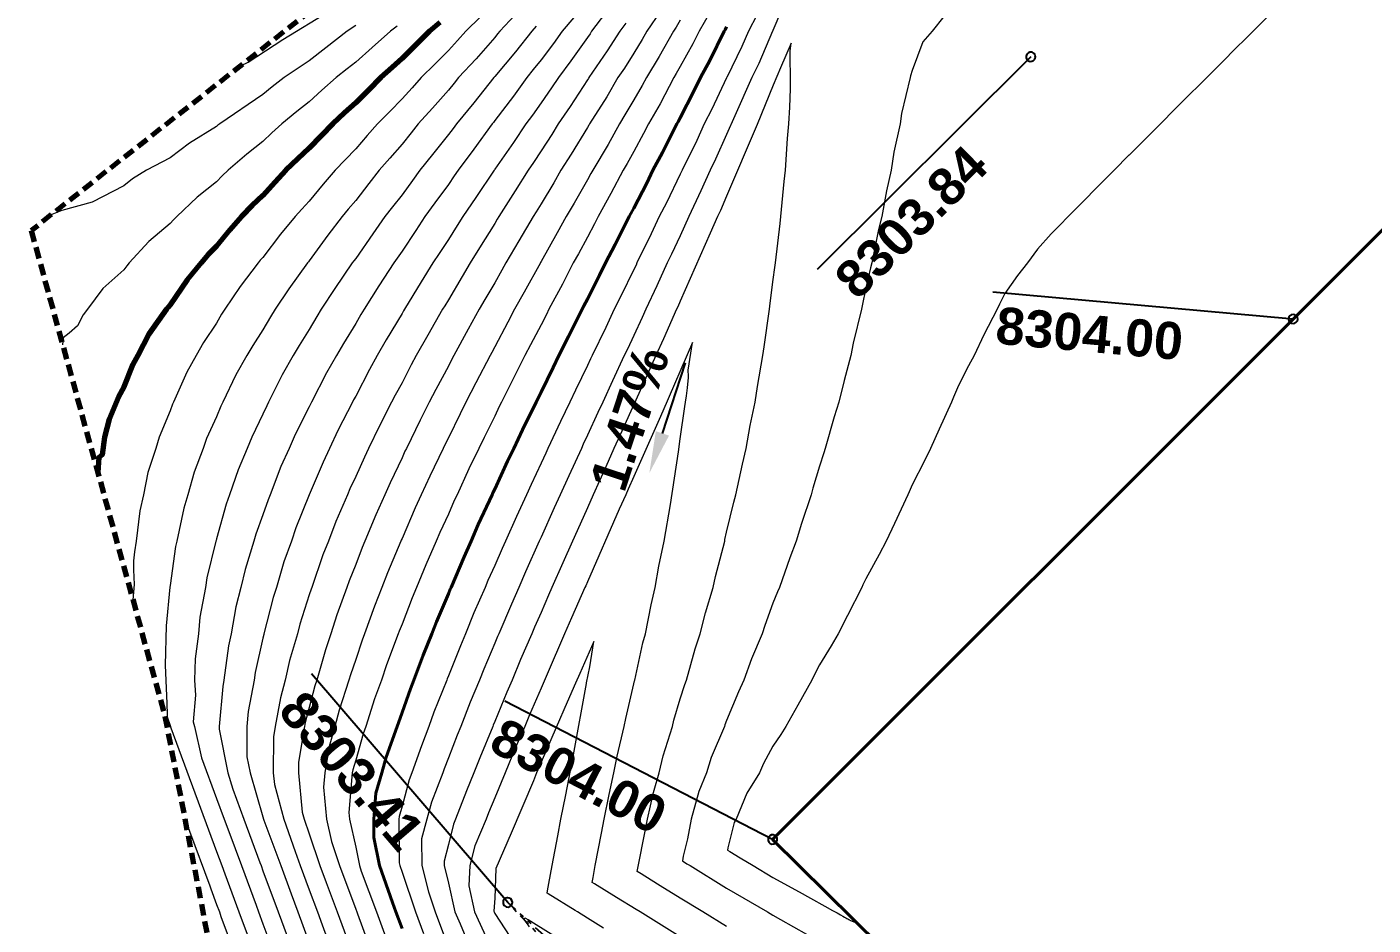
# Model space of a CAD drawing. Extents: x 2799052 to 2815686, y 1319509 to 1336143.
# Drawn here: x 2807387.8 to 2807416.84, y 1327845.36 to 1327864.73 of the extents above; entities that cross this region are included whole.
import ezdxf

# ---------------------------------------------------------------- set-up
doc = ezdxf.new("R2010")
doc.units = 0
doc.header["$LTSCALE"] = 0.5
doc.header["$MEASUREMENT"] = 0
doc.linetypes.add('DASHED', pattern=[0.75, 0.5, -0.25])
doc.linetypes.add('DIVIDE', pattern=[1.25, 0.5, -0.25, 0, -0.25, 0, -0.25])
doc.layers.add('C-Road-Asph-Hach-Bdry', color=64, linetype='Continuous', lineweight=25, plot=False)
for name, color, linetype, lineweight in [('C-TOPO-BDRY', 5, 'DASHED', 70), ('C-Topo-Cont-10th', 8, 'Continuous', 13), ('C-TOPO-CONT-1FT', 7, 'Continuous', 40), ('C-TOPO-CONT-5FT', 6, 'Continuous', 70), ('C-Topo-Ridg', 160, 'DIVIDE', 25), ('C-TOPO-SLOP', 1, 'Continuous', 25), ('C-TOPO-SPOT', 2, 'Continuous', 25)]:
    doc.layers.add(name, color=color, linetype=linetype, lineweight=lineweight)
doc.layers.add('C-TOPO-USER', color=40, linetype='Continuous')
doc.styles.add('Swiss 721 BT', font='swissb.ttf', dxfattribs={"height": 2})

msp = doc.modelspace()

# ---------------------------------------------------------------- linework, layer by layer
at = {"color": 0, "linetype": 'ByBlock'}
for centre, start, end in [((2807409.455, 1327864.091, 8303.84), 148.354, 328.354), ((2807409.455, 1327864.091, 8303.84), 328.354, 148.354), ((2807415.112, 1327858.434, 8304), 314.9885, 134.9885), ((2807415.112, 1327858.434, 8304), 134.9885, 314.9885), ((2807403.887, 1327847.208, 8304), 81.7391, 261.7391), ((2807403.887, 1327847.208, 8304), 261.7391, 81.7391), ((2807398.174, 1327845.85, 8303.413), 71.7473, 251.7473), ((2807398.174, 1327845.85, 8303.413), 251.7473, 71.7473)]:
    msp.add_arc(centre, 0.1, start, end, dxfattribs=at)
at = {"layer": 'C-Road-Asph-Hach-Bdry'}
msp.add_circle((2807368.688, 1327825.522), 8317.007, dxfattribs=at)
at = {"layer": 'C-TOPO-BDRY'}
for p, q in [((2807398.644, 1327868.803, 8305.199), (2807387.895, 1327860.342, 8305.199)), ((2807387.895, 1327860.342, 8305.199), (2807390.78, 1327849.865, 8305.199)), ((2807390.78, 1327849.865, 8305.199), (2807393.751, 1327834.56, 8305.199))]:
    msp.add_line(p, q, dxfattribs=at)
at = {"layer": 'C-Topo-Cont-10th'}
for points, elevation in [([(2807404.621, 1327866.37), (2807403.895, 1327864.66), (2807403.89, 1327864.649), (2807403.887, 1327864.644), (2807403.59, 1327863.949), (2807403.44, 1327863.644), (2807403.069, 1327862.818), (2807402.895, 1327862.414), (2807402.655, 1327861.883), (2807402.537, 1327861.644), (2807402.341, 1327861.197), (2807402.079, 1327860.644), (2807401.895, 1327860.232), (2807401.708, 1327859.831), (2807401.616, 1327859.644), (2807401.391, 1327859.148), (2807401.151, 1327858.644), (2807401.073, 1327858.466), (2807400.895, 1327858.081), (2807400.755, 1327857.784), (2807400.687, 1327857.644), (2807400.437, 1327857.102), (2807400.222, 1327856.644), (2807400.12, 1327856.419), (2807399.895, 1327855.927), (2807399.804, 1327855.734), (2807399.762, 1327855.644), (2807399.489, 1327855.05), (2807399.303, 1327854.644), (2807399.176, 1327854.363), (2807398.895, 1327853.732), (2807398.867, 1327853.671), (2807398.855, 1327853.644), (2807398.557, 1327852.981), (2807398.411, 1327852.644), (2807398.253, 1327852.286), (2807397.981, 1327851.644), (2807397.955, 1327851.583), (2807397.895, 1327851.439), (2807397.657, 1327850.881), (2807397.563, 1327850.644), (2807397.366, 1327850.173), (2807397.16, 1327849.644), (2807397.082, 1327849.456), (2807396.895, 1327848.967), (2807396.804, 1327848.734), (2807396.773, 1327848.644), (2807396.527, 1327848.012), (2807396.428, 1327847.644), (2807396.317, 1327847.221), (2807396.32, 1327846.644), (2807396.464, 1327846.075), (2807396.611, 1327845.644), (2807396.895, 1327844.876)], 8303.8), ([(2807397.588, 1327864.95), (2807397.269, 1327864.644), (2807397.094, 1327864.445), (2807396.895, 1327864.229), (2807396.604, 1327863.934), (2807396.308, 1327863.644), (2807396.114, 1327863.424), (2807395.895, 1327863.18), (2807395.628, 1327862.91), (2807395.366, 1327862.644), (2807395.146, 1327862.393), (2807394.895, 1327862.104), (2807394.668, 1327861.871), (2807394.453, 1327861.644), (2807394.195, 1327861.344), (2807393.895, 1327860.979), (2807393.732, 1327860.807), (2807393.588, 1327860.644), (2807393.274, 1327860.264), (2807392.895, 1327859.764), (2807392.838, 1327859.701), (2807392.793, 1327859.644), (2807392.402, 1327859.136), (2807392.072, 1327858.644), (2807392.002, 1327858.537), (2807391.895, 1327858.348), (2807391.61, 1327857.929), (2807391.453, 1327857.644), (2807391.252, 1327857.286), (2807390.968, 1327856.644), (2807390.945, 1327856.594), (2807390.895, 1327856.452), (2807390.653, 1327855.886), (2807390.583, 1327855.644), (2807390.414, 1327855.124), (2807390.32, 1327854.644), (2807390.239, 1327854.3), (2807390.161, 1327853.644), (2807390.124, 1327853.414), (2807390.106, 1327853.221), (2807390.101, 1327853.026), (2807390.114, 1327852.711), (2807390.088, 1327852.379)], 8304.9), ([(2807398.435, 1327865.104), (2807398.004, 1327864.644), (2807397.956, 1327864.583), (2807397.895, 1327864.51), (2807397.49, 1327864.049), (2807397.116, 1327863.644), (2807397.018, 1327863.521), (2807396.895, 1327863.371), (2807396.554, 1327862.985), (2807396.246, 1327862.644), (2807396.09, 1327862.448), (2807395.895, 1327862.205), (2807395.632, 1327861.906), (2807395.404, 1327861.644), (2807395.18, 1327861.359), (2807394.895, 1327860.991), (2807394.734, 1327860.804), (2807394.602, 1327860.644), (2807394.295, 1327860.243), (2807393.895, 1327859.691), (2807393.874, 1327859.665), (2807393.857, 1327859.644), (2807393.453, 1327859.086), (2807393.161, 1327858.644), (2807393.057, 1327858.481), (2807392.895, 1327858.199), (2807392.674, 1327857.864), (2807392.549, 1327857.644), (2807392.312, 1327857.227), (2807392.033, 1327856.644), (2807391.987, 1327856.551), (2807391.895, 1327856.323), (2807391.679, 1327855.859), (2807391.603, 1327855.644), (2807391.408, 1327855.131), (2807391.274, 1327854.644), (2807391.185, 1327854.354), (2807391.041, 1327853.644), (2807391.012, 1327853.527), (2807390.895, 1327852.684), (2807390.889, 1327852.649), (2807390.81, 1327851.813), (2807390.788, 1327850.966), (2807390.821, 1327850.139), (2807390.832, 1327849.901), (2807390.828, 1327849.856), (2807390.899, 1327849.644), (2807390.9, 1327849.638), (2807390.908, 1327849.618), (2807391.895, 1327846.949), (2807392.008, 1327846.644), (2807392.074, 1327846.464), (2807392.378, 1327845.644), (2807392.661, 1327844.877)], 8304.8), ([(2807399.598, 1327864.941), (2807399.348, 1327864.644), (2807399.161, 1327864.378), (2807398.895, 1327864.028), (2807398.726, 1327863.813), (2807398.584, 1327863.644), (2807398.296, 1327863.243), (2807397.895, 1327862.713), (2807397.864, 1327862.675), (2807397.839, 1327862.644), (2807397.441, 1327862.098), (2807397.102, 1327861.644), (2807397.019, 1327861.52), (2807396.895, 1327861.339), (2807396.602, 1327860.937), (2807396.389, 1327860.644), (2807396.191, 1327860.347), (2807395.895, 1327859.899), (2807395.788, 1327859.75), (2807395.715, 1327859.644), (2807395.391, 1327859.148), (2807395.075, 1327858.644), (2807395.008, 1327858.531), (2807394.895, 1327858.334), (2807394.631, 1327857.908), (2807394.478, 1327857.644), (2807394.268, 1327857.271), (2807393.944, 1327856.644), (2807393.928, 1327856.611), (2807393.895, 1327856.541), (2807393.593, 1327855.946), (2807393.46, 1327855.644), (2807393.284, 1327855.255), (2807393.048, 1327854.644), (2807393.004, 1327854.535), (2807392.895, 1327854.212), (2807392.743, 1327853.796), (2807392.7, 1327853.644), (2807392.508, 1327853.031), (2807392.421, 1327852.644), (2807392.31, 1327852.228), (2807392.208, 1327851.644), (2807392.15, 1327851.388), (2807392.053, 1327850.644), (2807392.027, 1327850.511), (2807391.95, 1327849.644), (2807391.95, 1327849.589), (2807392.141, 1327848.644), (2807392.244, 1327848.295), (2807392.485, 1327847.644), (2807392.831, 1327846.708), (2807392.855, 1327846.644), (2807392.895, 1327846.534), (2807393.225, 1327845.644), (2807393.418, 1327845.121)], 8304.6), ([(2807392.409, 1327863.895), (2807392.573, 1327863.977), (2807393.321, 1327864.463), (2807394.337, 1327865.085)], 8305.3), ([(2807400.376, 1327865.163), (2807399.984, 1327864.644), (2807399.95, 1327864.589), (2807399.895, 1327864.509), (2807399.537, 1327864.001), (2807399.266, 1327863.644), (2807399.12, 1327863.419), (2807398.895, 1327863.094), (2807398.706, 1327862.832), (2807398.563, 1327862.644), (2807398.296, 1327862.243), (2807397.895, 1327861.663), (2807397.887, 1327861.652), (2807397.881, 1327861.644), (2807397.484, 1327861.054), (2807397.204, 1327860.644), (2807397.085, 1327860.453), (2807396.895, 1327860.15), (2807396.692, 1327859.847), (2807396.558, 1327859.644), (2807396.304, 1327859.234), (2807395.946, 1327858.644), (2807395.928, 1327858.611), (2807395.895, 1327858.553), (2807395.554, 1327857.985), (2807395.36, 1327857.644), (2807395.194, 1327857.345), (2807394.895, 1327856.771), (2807394.849, 1327856.69), (2807394.825, 1327856.644), (2807394.509, 1327856.029), (2807394.33, 1327855.644), (2807394.191, 1327855.348), (2807393.895, 1327854.644), (2807393.895, 1327854.644), (2807393.895, 1327854.643), (2807393.606, 1327853.932), (2807393.509, 1327853.644), (2807393.345, 1327853.193), (2807393.185, 1327852.644), (2807393.114, 1327852.425), (2807392.917, 1327851.644), (2807392.912, 1327851.627), (2807392.895, 1327851.549), (2807392.728, 1327850.811), (2807392.706, 1327850.644), (2807392.574, 1327849.965), (2807392.545, 1327849.644), (2807392.545, 1327848.994), (2807392.616, 1327848.644), (2807392.895, 1327847.693), (2807392.909, 1327847.644), (2807392.916, 1327847.623), (2807393.278, 1327846.644), (2807393.503, 1327846.036), (2807393.648, 1327845.644), (2807393.895, 1327844.975)], 8304.5), ([(2807401.466, 1327865.073), (2807401.177, 1327864.644), (2807401.076, 1327864.463), (2807400.895, 1327864.17), (2807400.692, 1327863.847), (2807400.552, 1327863.644), (2807400.309, 1327863.229), (2807399.938, 1327862.644), (2807399.923, 1327862.616), (2807399.895, 1327862.568), (2807399.545, 1327861.993), (2807399.321, 1327861.644), (2807399.166, 1327861.373), (2807398.895, 1327860.919), (2807398.79, 1327860.749), (2807398.722, 1327860.644), (2807398.417, 1327860.121), (2807398.133, 1327859.644), (2807398.048, 1327859.49), (2807397.895, 1327859.216), (2807397.684, 1327858.855), (2807397.56, 1327858.644), (2807397.324, 1327858.215), (2807397.012, 1327857.644), (2807396.972, 1327857.567), (2807396.895, 1327857.417), (2807396.624, 1327856.915), (2807396.483, 1327856.644), (2807396.284, 1327856.254), (2807395.988, 1327855.644), (2807395.958, 1327855.581), (2807395.895, 1327855.443), (2807395.636, 1327854.903), (2807395.521, 1327854.644), (2807395.327, 1327854.212), (2807395.094, 1327853.644), (2807395.035, 1327853.504), (2807394.895, 1327853.136), (2807394.754, 1327852.784), (2807394.706, 1327852.644), (2807394.487, 1327852.051), (2807394.36, 1327851.644), (2807394.241, 1327851.297), (2807394.057, 1327850.644), (2807394.017, 1327850.521), (2807393.895, 1327850.053), (2807393.809, 1327849.73), (2807393.792, 1327849.644), (2807393.662, 1327848.877), (2807393.662, 1327848.644), (2807393.744, 1327847.794), (2807393.785, 1327847.644), (2807393.895, 1327847.328), (2807394.125, 1327846.644), (2807394.259, 1327846.279), (2807394.494, 1327845.644), (2807394.846, 1327844.692)], 8304.3), ([(2807402.522, 1327865.016), (2807402.3, 1327864.644), (2807402.167, 1327864.372), (2807401.895, 1327863.881), (2807401.81, 1327863.729), (2807401.757, 1327863.644), (2807401.46, 1327863.079), (2807401.21, 1327862.644), (2807401.105, 1327862.434), (2807400.895, 1327862.047), (2807400.751, 1327861.787), (2807400.666, 1327861.644), (2807400.4, 1327861.138), (2807400.126, 1327860.644), (2807400.048, 1327860.49), (2807399.895, 1327860.2), (2807399.699, 1327859.839), (2807399.589, 1327859.644), (2807399.352, 1327859.187), (2807399.063, 1327858.644), (2807399.007, 1327858.532), (2807398.895, 1327858.311), (2807398.665, 1327857.874), (2807398.544, 1327857.644), (2807398.326, 1327857.213), (2807398.041, 1327856.644), (2807397.993, 1327856.546), (2807397.895, 1327856.341), (2807397.663, 1327855.876), (2807397.55, 1327855.644), (2807397.338, 1327855.201), (2807397.081, 1327854.644), (2807397.022, 1327854.516), (2807396.895, 1327854.228), (2807396.711, 1327853.827), (2807396.632, 1327853.644), (2807396.407, 1327853.131), (2807396.209, 1327852.644), (2807396.116, 1327852.423), (2807395.895, 1327851.852), (2807395.835, 1327851.703), (2807395.814, 1327851.644), (2807395.56, 1327850.978), (2807395.449, 1327850.644), (2807395.301, 1327850.238), (2807395.113, 1327849.644), (2807395.056, 1327849.483), (2807394.895, 1327848.921), (2807394.832, 1327848.707), (2807394.822, 1327848.644), (2807394.746, 1327847.793), (2807394.759, 1327847.644), (2807394.895, 1327847.039), (2807394.974, 1327846.644), (2807395.016, 1327846.523), (2807395.341, 1327845.644), (2807395.603, 1327844.936)], 8304.1), ([(2807403.548, 1327864.99), (2807403.367, 1327864.644), (2807403.225, 1327864.313), (2807402.897, 1327863.644), (2807402.895, 1327863.639), (2807402.577, 1327862.961), (2807402.412, 1327862.644), (2807402.251, 1327862.287), (2807401.933, 1327861.644), (2807401.922, 1327861.617), (2807401.895, 1327861.561), (2807401.597, 1327860.942), (2807401.444, 1327860.644), (2807401.269, 1327860.269), (2807400.961, 1327859.644), (2807400.941, 1327859.598), (2807400.895, 1327859.502), (2807400.614, 1327858.925), (2807400.472, 1327858.644), (2807400.287, 1327858.252), (2807399.992, 1327857.644), (2807399.962, 1327857.577), (2807399.895, 1327857.435), (2807399.637, 1327856.902), (2807399.511, 1327856.644), (2807399.314, 1327856.225), (2807399.041, 1327855.644), (2807398.995, 1327855.544), (2807398.895, 1327855.324), (2807398.677, 1327854.862), (2807398.576, 1327854.644), (2807398.362, 1327854.177), (2807398.124, 1327853.644), (2807398.053, 1327853.485), (2807397.895, 1327853.12), (2807397.748, 1327852.791), (2807397.686, 1327852.644), (2807397.446, 1327852.093), (2807397.262, 1327851.644), (2807397.153, 1327851.386), (2807396.895, 1327850.737), (2807396.868, 1327850.671), (2807396.858, 1327850.644), (2807396.584, 1327849.954), (2807396.473, 1327849.644), (2807396.311, 1327849.228), (2807396.107, 1327848.644), (2807396.047, 1327848.491), (2807395.895, 1327847.925), (2807395.833, 1327847.706), (2807395.828, 1327847.644), (2807395.833, 1327846.706), (2807395.845, 1327846.644), (2807395.895, 1327846.502), (2807396.188, 1327845.644), (2807396.36, 1327845.179)], 8303.9), ([(2807407.578, 1327864.961), (2807407.329, 1327864.644), (2807407.128, 1327864.41), (2807406.895, 1327863.798), (2807406.859, 1327863.68), (2807406.854, 1327863.644), (2807406.67, 1327862.868), (2807406.639, 1327862.644), (2807406.503, 1327862.035), (2807406.443, 1327861.644), (2807406.34, 1327861.199), (2807406.242, 1327860.644), (2807406.173, 1327860.366), (2807406.025, 1327859.644), (2807405.997, 1327859.541), (2807405.895, 1327859.104), (2807405.816, 1327858.722), (2807405.802, 1327858.644), (2807405.628, 1327857.91), (2807405.572, 1327857.644), (2807405.428, 1327857.111), (2807405.314, 1327856.644), (2807405.215, 1327856.324), (2807405.022, 1327855.644), (2807404.989, 1327855.55), (2807404.895, 1327855.262), (2807404.755, 1327854.783), (2807404.719, 1327854.644), (2807404.512, 1327854.027), (2807404.396, 1327853.644), (2807404.257, 1327853.282), (2807404.034, 1327852.644), (2807403.992, 1327852.547), (2807403.895, 1327852.308), (2807403.717, 1327851.821), (2807403.661, 1327851.644), (2807403.435, 1327851.103), (2807403.268, 1327850.644), (2807403.148, 1327850.391), (2807402.895, 1327849.772), (2807402.86, 1327849.679), (2807402.849, 1327849.644), (2807402.565, 1327848.973), (2807402.461, 1327848.644), (2807402.296, 1327848.243), (2807402.134, 1327847.644), (2807402.053, 1327847.223), (2807401.959, 1327846.845), (2807401.941, 1327846.746), (2807402.04, 1327846.685), (2807402.106, 1327846.644), (2807402.895, 1327846.16), (2807403.775, 1327845.644), (2807403.895, 1327845.574), (2807404.056, 1327845.482), (2807404.895, 1327845.01)], 8303.8), ([(2807414.573, 1327864.966), (2807414.251, 1327864.644), (2807414.073, 1327864.466), (2807413.895, 1327864.288), (2807413.573, 1327863.966), (2807413.251, 1327863.644), (2807413.073, 1327863.466), (2807412.895, 1327863.288), (2807412.573, 1327862.966), (2807412.251, 1327862.644), (2807412.073, 1327862.466), (2807411.934, 1327862.327), (2807411.577, 1327861.969), (2807411.573, 1327861.966), (2807411.573, 1327861.966), (2807411.252, 1327861.644), (2807411.073, 1327861.465), (2807410.895, 1327861.286), (2807410.577, 1327860.962), (2807410.263, 1327860.644), (2807410.08, 1327860.458), (2807409.895, 1327860.271), (2807409.601, 1327859.938), (2807409.387, 1327859.644), (2807409.167, 1327859.372), (2807408.895, 1327858.981), (2807408.781, 1327858.758), (2807408.73, 1327858.644), (2807408.446, 1327858.092), (2807408.232, 1327857.644), (2807408.115, 1327857.423), (2807407.895, 1327857.003), (2807407.789, 1327856.749), (2807407.747, 1327856.644), (2807407.482, 1327856.057), (2807407.296, 1327855.644), (2807407.164, 1327855.375), (2807406.895, 1327854.857), (2807406.832, 1327854.707), (2807406.806, 1327854.644), (2807406.516, 1327854.022), (2807406.337, 1327853.644), (2807406.186, 1327853.353), (2807405.895, 1327852.833), (2807405.836, 1327852.702), (2807405.81, 1327852.644), (2807405.502, 1327852.037), (2807405.299, 1327851.644), (2807405.153, 1327851.386), (2807404.895, 1327850.974), (2807404.785, 1327850.753), (2807404.734, 1327850.644), (2807404.431, 1327850.107), (2807404.174, 1327849.644), (2807404.068, 1327849.47), (2807403.895, 1327849.221), (2807403.692, 1327848.847), (2807403.601, 1327848.644), (2807403.333, 1327848.205), (2807403.102, 1327847.644), (2807403.058, 1327847.572), (2807402.923, 1327847.026), (2807402.914, 1327846.977), (2807402.963, 1327846.947), (2807403.186, 1327846.809), (2807403.468, 1327846.644), (2807403.895, 1327846.391), (2807404.463, 1327846.076), (2807404.703, 1327845.942), (2807405.013, 1327845.77), (2807405.177, 1327845.679), (2807405.279, 1327845.623), (2807405.348, 1327845.585), (2807405.399, 1327845.557), (2807405.437, 1327845.535), (2807405.467, 1327845.519), (2807405.491, 1327845.505), (2807405.511, 1327845.494), (2807405.528, 1327845.484), (2807405.543, 1327845.476), (2807405.555, 1327845.469)], 8303.9), ([(2807394.895, 1327864.763), (2807394.714, 1327864.644), (2807394.253, 1327864.286), (2807393.895, 1327864.005), (2807393.356, 1327863.644), (2807393.096, 1327863.443), (2807392.895, 1327863.278), (2807391.962, 1327862.644), (2807391.924, 1327862.614), (2807391.895, 1327862.589), (2807391.311, 1327862.227), (2807390.895, 1327861.913), (2807390.384, 1327861.644), (2807390.079, 1327861.459), (2807389.895, 1327861.307), (2807389.208, 1327860.957), (2807388.558, 1327860.774), (2807388.343, 1327860.686), (2807388.312, 1327860.67)], 8305.2), ([(2807395.788, 1327864.75), (2807395.648, 1327864.644), (2807395.25, 1327864.288), (2807394.895, 1327863.974), (2807394.709, 1327863.83), (2807394.472, 1327863.644), (2807394.168, 1327863.371), (2807393.895, 1327863.12), (2807393.626, 1327862.912), (2807393.299, 1327862.644), (2807393.087, 1327862.452), (2807392.895, 1327862.265), (2807392.545, 1327861.993), (2807392.144, 1327861.644), (2807392.015, 1327861.523), (2807391.895, 1327861.396), (2807391.475, 1327861.064), (2807391.035, 1327860.644), (2807390.965, 1327860.574), (2807390.895, 1327860.491), (2807390.431, 1327860.107), (2807390.011, 1327859.644), (2807389.956, 1327859.583), (2807389.895, 1327859.495), (2807389.444, 1327859.094), (2807389.112, 1327858.644), (2807389.016, 1327858.522), (2807388.895, 1327858.289), (2807388.716, 1327858.126), (2807388.586, 1327858.026), (2807388.575, 1327857.874)], 8305.1), ([(2807398.79, 1327864.748), (2807398.692, 1327864.644), (2807398.341, 1327864.198), (2807397.895, 1327863.664), (2807397.885, 1327863.653), (2807397.876, 1327863.644), (2807397.441, 1327863.098), (2807397.067, 1327862.644), (2807396.994, 1327862.544), (2807396.895, 1327862.411), (2807396.554, 1327861.984), (2807396.28, 1327861.644), (2807396.118, 1327861.421), (2807395.895, 1327861.114), (2807395.688, 1327860.851), (2807395.527, 1327860.644), (2807395.264, 1327860.275), (2807394.895, 1327859.743), (2807394.852, 1327859.687), (2807394.821, 1327859.644), (2807394.443, 1327859.095), (2807394.152, 1327858.644), (2807394.054, 1327858.485), (2807393.895, 1327858.209), (2807393.674, 1327857.864), (2807393.547, 1327857.644), (2807393.311, 1327857.228), (2807393.017, 1327856.644), (2807392.976, 1327856.563), (2807392.895, 1327856.38), (2807392.652, 1327855.886), (2807392.555, 1327855.644), (2807392.358, 1327855.181), (2807392.177, 1327854.644), (2807392.101, 1327854.437), (2807391.895, 1327853.696), (2807391.883, 1327853.656), (2807391.88, 1327853.644), (2807391.685, 1327852.853), (2807391.656, 1327852.644), (2807391.535, 1327852.003), (2807391.507, 1327851.644), (2807391.432, 1327851.107), (2807391.422, 1327850.644), (2807391.437, 1327850.323), (2807391.387, 1327849.745), (2807391.421, 1327849.644), (2807391.572, 1327848.966), (2807391.895, 1327848.093), (2807392.061, 1327847.644), (2807392.159, 1327847.38), (2807392.431, 1327846.644), (2807392.746, 1327845.793), (2807392.801, 1327845.644), (2807392.895, 1327845.39), (2807393.171, 1327844.644)], 8304.7), ([(2807400.72, 1327864.818), (2807400.589, 1327864.644), (2807400.321, 1327864.218), (2807399.927, 1327863.644), (2807399.915, 1327863.624), (2807399.895, 1327863.592), (2807399.521, 1327863.018), (2807399.262, 1327862.644), (2807399.123, 1327862.416), (2807398.895, 1327862.059), (2807398.729, 1327861.81), (2807398.614, 1327861.644), (2807398.338, 1327861.2), (2807397.983, 1327860.644), (2807397.95, 1327860.588), (2807397.895, 1327860.496), (2807397.567, 1327859.971), (2807397.361, 1327859.644), (2807397.189, 1327859.35), (2807396.895, 1327858.846), (2807396.818, 1327858.721), (2807396.771, 1327858.644), (2807396.451, 1327858.088), (2807396.202, 1327857.644), (2807396.094, 1327857.444), (2807395.895, 1327857.061), (2807395.746, 1327856.792), (2807395.669, 1327856.644), (2807395.406, 1327856.133), (2807395.171, 1327855.644), (2807395.082, 1327855.457), (2807394.895, 1327855.035), (2807394.77, 1327854.769), (2807394.717, 1327854.644), (2807394.469, 1327854.07), (2807394.307, 1327853.644), (2807394.189, 1327853.349), (2807393.947, 1327852.644), (2807393.933, 1327852.605), (2807393.895, 1327852.483), (2807393.689, 1327851.85), (2807393.637, 1327851.644), (2807393.468, 1327851.07), (2807393.376, 1327850.644), (2807393.275, 1327850.264), (2807393.157, 1327849.644), (2807393.119, 1327849.42), (2807393.118, 1327848.644), (2807393.142, 1327848.396), (2807393.347, 1327847.644), (2807393.588, 1327846.951), (2807393.701, 1327846.644), (2807393.895, 1327846.12), (2807394.071, 1327845.644), (2807394.175, 1327845.364), (2807394.441, 1327844.644)], 8304.4), ([(2807401.895, 1327864.877), (2807401.808, 1327864.731), (2807401.749, 1327864.644), (2807401.443, 1327864.096), (2807401.164, 1327863.644), (2807401.071, 1327863.468), (2807400.895, 1327863.162), (2807400.703, 1327862.835), (2807400.582, 1327862.644), (2807400.337, 1327862.202), (2807400.008, 1327861.644), (2807399.969, 1327861.57), (2807399.895, 1327861.437), (2807399.606, 1327860.932), (2807399.434, 1327860.644), (2807399.244, 1327860.295), (2807398.895, 1327859.673), (2807398.884, 1327859.654), (2807398.878, 1327859.644), (2807398.528, 1327859.011), (2807398.323, 1327858.644), (2807398.175, 1327858.363), (2807397.895, 1327857.832), (2807397.828, 1327857.711), (2807397.792, 1327857.644), (2807397.483, 1327857.055), (2807397.272, 1327856.644), (2807397.147, 1327856.392), (2807396.895, 1327855.873), (2807396.818, 1327855.721), (2807396.78, 1327855.644), (2807396.492, 1327855.047), (2807396.309, 1327854.644), (2807396.178, 1327854.36), (2807395.895, 1327853.7), (2807395.878, 1327853.661), (2807395.871, 1327853.644), (2807395.58, 1327852.959), (2807395.46, 1327852.644), (2807395.298, 1327852.24), (2807395.087, 1327851.644), (2807395.034, 1327851.505), (2807394.895, 1327851.088), (2807394.781, 1327850.757), (2807394.749, 1327850.644), (2807394.541, 1327849.998), (2807394.448, 1327849.644), (2807394.322, 1327849.216), (2807394.232, 1327848.644), (2807394.204, 1327848.335), (2807394.265, 1327847.644), (2807394.373, 1327847.166), (2807394.548, 1327846.644), (2807394.895, 1327845.705), (2807394.918, 1327845.644), (2807394.931, 1327845.607), (2807395.288, 1327844.644)], 8304.2), ([(2807402.895, 1327845.334), (2807402.382, 1327845.644), (2807401.895, 1327845.941), (2807401.461, 1327846.21), (2807401.267, 1327846.33), (2807401.051, 1327846.464), (2807400.968, 1327846.515), (2807400.996, 1327846.663), (2807401.004, 1327846.698), (2807401.018, 1327846.766), (2807401.191, 1327847.644), (2807401.321, 1327848.218), (2807401.439, 1327848.644), (2807401.526, 1327849.012), (2807401.726, 1327849.644), (2807401.758, 1327849.781), (2807401.895, 1327850.238), (2807401.991, 1327850.548), (2807402.028, 1327850.644), (2807402.218, 1327851.32), (2807402.328, 1327851.644), (2807402.442, 1327852.097), (2807402.604, 1327852.644), (2807402.657, 1327852.882), (2807402.854, 1327853.644), (2807402.86, 1327853.678), (2807402.895, 1327853.833), (2807403.053, 1327854.485), (2807403.097, 1327854.644), (2807403.235, 1327855.303), (2807403.317, 1327855.644), (2807403.405, 1327856.134), (2807403.51, 1327856.644), (2807403.561, 1327856.977), (2807403.678, 1327857.644), (2807403.703, 1327857.836), (2807403.823, 1327858.644), (2807403.83, 1327858.709), (2807403.895, 1327859.237), (2807403.944, 1327859.594), (2807403.952, 1327859.644), (2807404.048, 1327860.491), (2807404.068, 1327860.644), (2807404.136, 1327861.402), (2807404.162, 1327861.644), (2807404.209, 1327862.33), (2807404.236, 1327862.644), (2807404.258, 1327863.006), (2807404.272, 1327863.398), (2807404.274, 1327863.779), (2807404.266, 1327863.942), (2807404.264, 1327864.12), (2807404.263, 1327864.187), (2807404.263, 1327864.221), (2807404.287, 1327864.384), (2807404.058, 1327863.855), (2807403.902, 1327863.476), (2807403.556, 1327862.627), (2807402.895, 1327861.083), (2807402.761, 1327860.777), (2807402.698, 1327860.644), (2807402.538, 1327860.286), (2807401.895, 1327858.816), (2807401.841, 1327858.697), (2807401.816, 1327858.644), (2807401.532, 1327858.006), (2807401.365, 1327857.644), (2807400.938, 1327856.687), (2807400.895, 1327856.589), (2807400.601, 1327855.938), (2807400.466, 1327855.644), (2807400.29, 1327855.249), (2807400.019, 1327854.644), (2807399.895, 1327854.364), (2807399.671, 1327853.868), (2807399.571, 1327853.644), (2807399.362, 1327853.176), (2807399.129, 1327852.644), (2807399.057, 1327852.481), (2807398.895, 1327852.104), (2807398.754, 1327851.785), (2807398.694, 1327851.644), (2807398.451, 1327851.088), (2807398.267, 1327850.644), (2807398.154, 1327850.385), (2807397.895, 1327849.753), (2807397.863, 1327849.676), (2807397.85, 1327849.644), (2807397.57, 1327848.969), (2807397.445, 1327848.644), (2807397.284, 1327848.255), (2807397.048, 1327847.644), (2807397.003, 1327847.536), (2807396.895, 1327847.103), (2807396.8, 1327846.739), (2807396.8, 1327846.644), (2807396.895, 1327846.269), (2807397.034, 1327845.644), (2807397.152, 1327845.386), (2807397.454, 1327844.644)], 8303.7), ([(2807401.895, 1327845.11), (2807401.029, 1327845.644), (2807400.946, 1327845.695), (2807400.522, 1327845.957), (2807400.049, 1327846.25), (2807399.995, 1327846.283), (2807400.014, 1327846.387), (2807400.062, 1327846.644), (2807400.194, 1327847.345), (2807400.252, 1327847.644), (2807400.36, 1327848.179), (2807400.466, 1327848.644), (2807400.537, 1327849.002), (2807400.689, 1327849.644), (2807400.722, 1327849.817), (2807400.895, 1327850.562), (2807400.911, 1327850.628), (2807400.915, 1327850.644), (2807401.091, 1327851.447), (2807401.144, 1327851.644), (2807401.267, 1327852.271), (2807401.356, 1327852.644), (2807401.435, 1327853.103), (2807401.547, 1327853.644), (2807401.685, 1327854.434), (2807401.857, 1327855.567), (2807401.895, 1327855.852), (2807401.994, 1327856.545), (2807402.01, 1327856.644), (2807402.029, 1327856.777), (2807402.049, 1327856.952), (2807402.072, 1327857.173), (2807402.071, 1327857.205), (2807402.068, 1327857.328), (2807402.159, 1327857.931), (2807401.518, 1327856.448), (2807401.437, 1327856.27), (2807400.895, 1327855.036), (2807400.774, 1327854.765), (2807400.72, 1327854.644), (2807400.581, 1327854.33), (2807399.895, 1327852.768), (2807399.856, 1327852.682), (2807399.84, 1327852.644), (2807399.549, 1327851.989), (2807399.4, 1327851.644), (2807399.025, 1327850.773), (2807398.895, 1327850.474), (2807398.643, 1327849.895), (2807398.54, 1327849.644), (2807398.345, 1327849.194), (2807398.12, 1327848.644), (2807397.895, 1327848.104), (2807397.76, 1327847.779), (2807397.708, 1327847.644), (2807397.467, 1327847.072), (2807397.36, 1327846.644), (2807397.332, 1327846.206), (2807397.458, 1327845.644), (2807397.895, 1327844.689)], 8303.6), ([(2807400.24, 1327845.298), (2807399.895, 1327845.512), (2807399.682, 1327845.644), (2807399.631, 1327845.675), (2807399.047, 1327846.036), (2807399.022, 1327846.052), (2807399.031, 1327846.1), (2807399.061, 1327846.259), (2807399.132, 1327846.644), (2807399.252, 1327847.287), (2807399.319, 1327847.644), (2807399.424, 1327848.173), (2807399.59, 1327849.033), (2807399.872, 1327850.574), (2807399.874, 1327850.585), (2807399.948, 1327850.932), (2807400.03, 1327851.478), (2807399.732, 1327850.787), (2807399.637, 1327850.578), (2807399.457, 1327850.171), (2807399.221, 1327849.622), (2807398.895, 1327848.872), (2807398.826, 1327848.713), (2807398.798, 1327848.644), (2807398.728, 1327848.476), (2807398.245, 1327847.343), (2807397.918, 1327846.579), (2807397.895, 1327845.942), (2807397.877, 1327845.662), (2807397.881, 1327845.644), (2807397.895, 1327845.613), (2807398.528, 1327844.644)], 8303.5), ([(2807391.208, 1327847.662), (2807391.309, 1327847.389), (2807391.747, 1327846.206), (2807391.771, 1327846.14), (2807391.895, 1327845.804), (2807391.955, 1327845.644), (2807391.989, 1327845.549), (2807392.324, 1327844.644)], 8304.9), ([(2807405.555, 1327845.469), (2807405.678, 1327845.417), (2807404.714, 1327846.39), (2807416.111, 1327835.125)], 8303.9), ([(2807399.468, 1327844.943), (2807398.728, 1327845.401), (2807398.612, 1327845.473), (2807398.565, 1327845.502), (2807398.547, 1327845.513), (2807398.544, 1327845.515), (2807398.543, 1327845.514), (2807398.521, 1327845.487), (2807398.521, 1327845.487), (2807398.524, 1327845.482), (2807398.53, 1327845.474), (2807398.538, 1327845.464), (2807398.548, 1327845.449), (2807398.564, 1327845.427), (2807398.59, 1327845.391), (2807398.639, 1327845.324)], 8303.4), ([(2807407.469, 1327843.626), (2807405.542, 1327845.572), (2807416.125, 1327835.112)], 8303.8)]:
    msp.add_lwpolyline(points, dxfattribs=dict(at, elevation=elevation))
at = {"layer": 'C-TOPO-CONT-1FT', "elevation": 8304}
for points in [[(2807402.895, 1327864.737), (2807402.863, 1327864.675), (2807402.844, 1327864.644), (2807402.531, 1327864.007), (2807402.33, 1327863.644), (2807402.191, 1327863.347), (2807401.895, 1327862.777), (2807401.849, 1327862.69), (2807401.822, 1327862.644), (2807401.513, 1327862.026), (2807401.306, 1327861.644), (2807401.172, 1327861.366), (2807400.895, 1327860.827), (2807400.832, 1327860.707), (2807400.796, 1327860.644), (2807400.494, 1327860.044), (2807400.283, 1327859.644), (2807400.156, 1327859.383), (2807399.895, 1327858.865), (2807399.819, 1327858.719), (2807399.779, 1327858.644), (2807399.484, 1327858.054), (2807399.276, 1327857.644), (2807399.152, 1327857.387), (2807398.895, 1327856.859), (2807398.823, 1327856.716), (2807398.787, 1327856.644), (2807398.495, 1327856.044), (2807398.303, 1327855.644), (2807398.172, 1327855.366), (2807397.895, 1327854.765), (2807397.856, 1327854.683), (2807397.838, 1327854.644), (2807397.54, 1327853.999), (2807397.383, 1327853.644), (2807397.233, 1327853.306), (2807396.952, 1327852.644), (2807396.935, 1327852.604), (2807396.895, 1327852.507), (2807396.639, 1327851.9), (2807396.54, 1327851.644), (2807396.353, 1327851.186), (2807396.152, 1327850.644), (2807396.079, 1327850.459), (2807395.895, 1327849.944), (2807395.815, 1327849.724), (2807395.789, 1327849.644), (2807395.555, 1327848.984), (2807395.457, 1327848.644), (2807395.333, 1327848.206), (2807395.287, 1327847.644), (2807395.289, 1327847.249), (2807395.409, 1327846.644), (2807395.688, 1327845.851), (2807395.764, 1327845.644), (2807395.895, 1327845.291)], [(2807415.112, 1327858.434), (2807420.769, 1327864.091), (2807415.112, 1327858.434)], [(2807416.098, 1327835.139), (2807403.887, 1327847.208), (2807415.112, 1327858.434), (2807403.887, 1327847.208)]]:
    msp.add_lwpolyline(points, dxfattribs=at)
at = {"layer": 'C-TOPO-CONT-5FT', "elevation": 8305}
msp.add_lwpolyline([(2807396.708, 1327864.831), (2807396.489, 1327864.644), (2807396.194, 1327864.345), (2807395.895, 1327864.051), (2807395.68, 1327863.859), (2807395.437, 1327863.644), (2807395.168, 1327863.371), (2807394.895, 1327863.094), (2807394.657, 1327862.881), (2807394.399, 1327862.644), (2807394.15, 1327862.388), (2807393.895, 1327862.117), (2807393.647, 1327861.892), (2807393.391, 1327861.644), (2807393.149, 1327861.389), (2807392.895, 1327861.1), (2807392.659, 1327860.88), (2807392.435, 1327860.644), (2807392.179, 1327860.36), (2807391.895, 1327860.003), (2807391.714, 1327859.824), (2807391.563, 1327859.644), (2807391.261, 1327859.278), (2807390.895, 1327858.739), (2807390.849, 1327858.689), (2807390.818, 1327858.644), (2807390.435, 1327858.104), (2807390.193, 1327857.644), (2807390.087, 1327857.452), (2807389.895, 1327856.964), (2807389.78, 1327856.759), (2807389.581, 1327856.271), (2807389.481, 1327855.884), (2807389.43, 1327855.505), (2807389.356, 1327855.448), (2807389.331, 1327855.127)], dxfattribs=at)
at = {"layer": 'C-Topo-Ridg'}
for p in [(2807427.135, 1327815.565, 8292.461), (2807428.904, 1327817.979, 8292.461)]:
    msp.add_line(p, (2807398.174, 1327845.85, 8292.461), dxfattribs=at)
at = {"layer": 'C-TOPO-SLOP', "linetype": 'Continuous'}
msp.add_line((2807401.511, 1327855.966), (2807402.012, 1327857.486), dxfattribs=at)
at = {"layer": 'C-TOPO-SLOP', "linetype": 'Continuous', "lineweight": 25}
msp.add_solid([(2807401.653, 1327855.919), (2807401.229, 1327855.112), (2807401.368, 1327856.013)], dxfattribs=at)
at = {"layer": 'C-TOPO-SPOT', "color": 2, "linetype": 'Continuous', "lineweight": 25}
for p, q in [((2807409.455, 1327864.091, 8303.84), (2807404.85, 1327859.504, 8303.81)), ((2807415.112, 1327858.434, 8304), (2807408.638, 1327859.014, 8303.981)), ((2807398.174, 1327845.85, 8303.413), (2807393.94, 1327850.782, 8303.462)), ((2807403.887, 1327847.208, 8304), (2807398.115, 1327850.19, 8303.787))]:
    msp.add_line(p, q, dxfattribs=at)
at = {"layer": 'C-TOPO-USER'}
for points, elevation in [([(2807396.708, 1327864.831), (2807396.489, 1327864.644), (2807396.194, 1327864.345), (2807395.895, 1327864.051), (2807395.68, 1327863.859), (2807395.437, 1327863.644), (2807395.168, 1327863.371), (2807394.895, 1327863.094), (2807394.657, 1327862.881), (2807394.399, 1327862.644), (2807394.15, 1327862.388), (2807393.895, 1327862.117), (2807393.647, 1327861.892), (2807393.391, 1327861.644), (2807393.149, 1327861.389), (2807392.895, 1327861.1), (2807392.659, 1327860.88), (2807392.435, 1327860.644), (2807392.179, 1327860.36), (2807391.895, 1327860.003), (2807391.714, 1327859.824), (2807391.563, 1327859.644), (2807391.261, 1327859.278), (2807390.895, 1327858.739), (2807390.849, 1327858.689), (2807390.818, 1327858.644), (2807390.435, 1327858.104), (2807390.193, 1327857.644), (2807390.087, 1327857.452), (2807389.895, 1327856.964), (2807389.78, 1327856.759), (2807389.581, 1327856.271), (2807389.481, 1327855.884), (2807389.43, 1327855.505), (2807389.356, 1327855.448), (2807389.331, 1327855.127)], 8305), ([(2807402.895, 1327864.737), (2807402.863, 1327864.675), (2807402.844, 1327864.644), (2807402.531, 1327864.007), (2807402.33, 1327863.644), (2807402.191, 1327863.347), (2807401.895, 1327862.777), (2807401.849, 1327862.69), (2807401.822, 1327862.644), (2807401.513, 1327862.026), (2807401.306, 1327861.644), (2807401.172, 1327861.366), (2807400.895, 1327860.827), (2807400.832, 1327860.707), (2807400.796, 1327860.644), (2807400.494, 1327860.044), (2807400.283, 1327859.644), (2807400.156, 1327859.383), (2807399.895, 1327858.865), (2807399.819, 1327858.719), (2807399.779, 1327858.644), (2807399.484, 1327858.054), (2807399.276, 1327857.644), (2807399.152, 1327857.387), (2807398.895, 1327856.859), (2807398.823, 1327856.716), (2807398.787, 1327856.644), (2807398.495, 1327856.044), (2807398.303, 1327855.644), (2807398.172, 1327855.366), (2807397.895, 1327854.765), (2807397.856, 1327854.683), (2807397.838, 1327854.644), (2807397.54, 1327853.999), (2807397.383, 1327853.644), (2807397.233, 1327853.306), (2807396.952, 1327852.644), (2807396.935, 1327852.604), (2807396.895, 1327852.507), (2807396.639, 1327851.9), (2807396.54, 1327851.644), (2807396.353, 1327851.186), (2807396.152, 1327850.644), (2807396.079, 1327850.459), (2807395.895, 1327849.944), (2807395.815, 1327849.724), (2807395.789, 1327849.644), (2807395.555, 1327848.984), (2807395.457, 1327848.644), (2807395.333, 1327848.206), (2807395.287, 1327847.644), (2807395.289, 1327847.249), (2807395.409, 1327846.644), (2807395.688, 1327845.851), (2807395.764, 1327845.644), (2807395.895, 1327845.291)], 8304), ([(2807415.112, 1327858.434), (2807420.769, 1327864.091), (2807415.112, 1327858.434)], 8304), ([(2807416.098, 1327835.139), (2807403.887, 1327847.208), (2807415.112, 1327858.434), (2807403.887, 1327847.208)], 8304)]:
    msp.add_lwpolyline(points, dxfattribs=dict(at, elevation=elevation))

# ---------------------------------------------------------------- texts
at = {"layer": 'C-TOPO-SLOP', "color": 1, "lineweight": 25, "style": 'Swiss 721 BT'}
msp.add_text('1.47%', height=0.8, rotation=71.7452, dxfattribs=at).set_placement((2807400.684, 1327854.662))
at = {"layer": 'C-TOPO-SPOT', "color": 2, "lineweight": 25, "style": 'Swiss 721 BT'}
for s, rotation, p in [('8303.84', 44.8809, (2807405.722, 1327858.82, 8303.81)), ('8304.00', 354.8817, (2807408.675, 1327857.906, 8303.981)), ('8303.41', 310.6478, (2807393.194, 1327849.962, 8303.462)), ('8304.00', 332.6811, (2807397.731, 1327849.15, 8303.787))]:
    msp.add_text(s, height=0.8, rotation=rotation, dxfattribs=at).set_placement(p)

doc.saveas('drawing.dxf')
